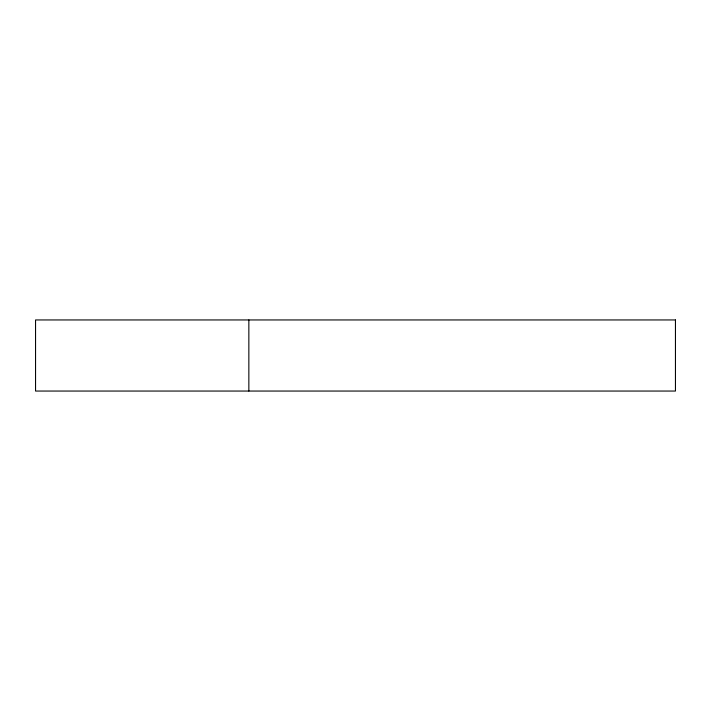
<?xml version="1.0" encoding="UTF-8"?>
<svg xmlns="http://www.w3.org/2000/svg" width="711" height="711" viewBox="0 0 711 711"><rect width="100%" height="100%" fill="white"/><g stroke="black" fill="none" stroke-linecap="round" stroke-linejoin="round"><path stroke-width="1.07" d="M248.85 319.95L248.85 391.05M675.45 319.95L35.55 319.95L35.55 391.05L675.45 391.05L675.45 319.95"/></g></svg>
